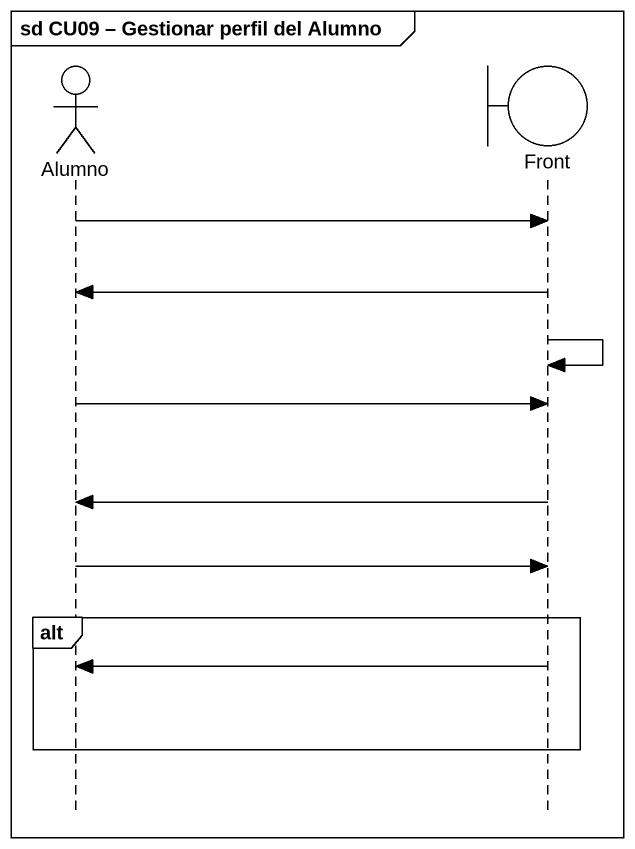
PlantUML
@startuml
mainframe sd CU09 – Gestionar perfil del Alumno
hide footbox
actor Alumno
boundary Front

Alumno -> Front
Front -> Alumno
Front -> Front
Alumno -> Front
Front -> Alumno
Alumno -> Front
alt
  Front -> Alumno
end
@enduml
